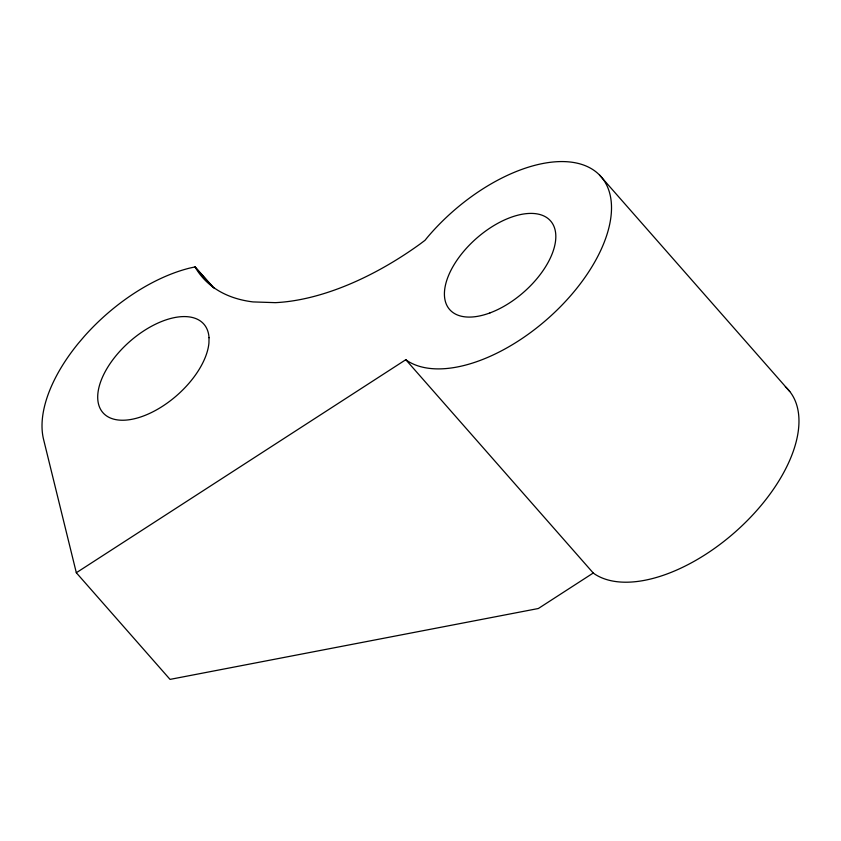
<?xml version="1.0" encoding="UTF-8"?>
<svg xmlns="http://www.w3.org/2000/svg" width="841" height="841" viewBox="0 0 841 841"><rect width="100%" height="100%" fill="white"/><g stroke="black" fill="none" stroke-linecap="round" stroke-linejoin="round"><path stroke-width="1.26" d="M212.416 286.728L195.112 267.039L214.423 288.516M785.347 386.776A134.266 71.601 -41.3 0 1 745.315 522.576A134.266 71.601 -41.3 0 1 595.039 574.298L593.252 573.015L538.335 608.516L170.04 679.391L76.321 572.742L405.804 359.706L407.591 360.989A134.266 71.601 -41.3 0 0 565.793 301.078A134.266 71.601 -41.3 0 0 587.375 166.592A134.266 71.601 -41.3 0 0 427.428 237.33L424.999 240.316L420.195 243.932A225.472 120.231 -41.3 0 1 275.343 302.655L253.057 301.919A225.472 120.231 -41.3 0 1 195.112 267.039M195.385 266.86L189.751 268.079A134.266 71.601 -41.3 0 0 84.478 336.148L78.413 343.254A134.266 71.601 -41.3 0 0 43.574 439.423L76.321 572.742M599.465 174.97L789.773 391.517M405.804 359.706L593.252 573.015M209.031 337.714L208.936 342.97A67.133 35.795 -41.3 0 1 123.932 420.216A67.133 35.795 -41.3 0 1 125.256 345.683A67.133 35.795 -41.3 0 1 209.031 337.714M489.977 312.905A67.133 35.795 -41.3 0 0 552.621 223.759A67.133 35.795 -41.3 0 0 457.777 259.039A67.133 35.795 -41.3 0 0 489.977 312.905"/></g></svg>
